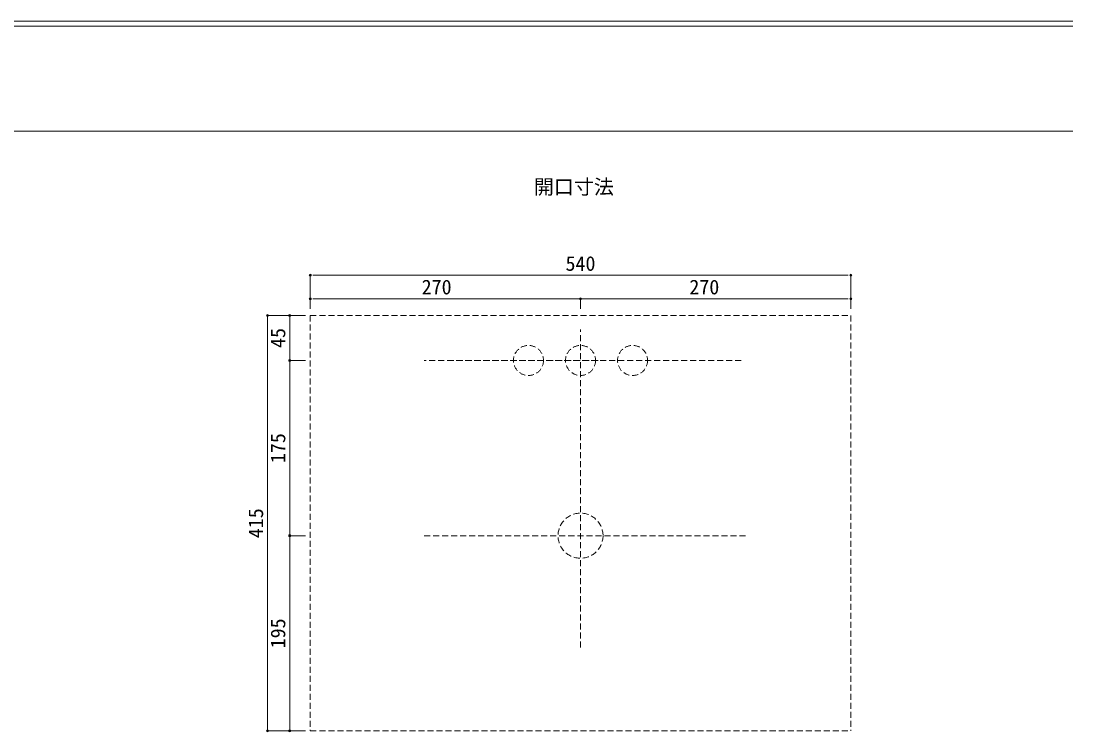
# Model space of a CAD drawing. Units: millimetres, scale not verified. Extents: x -1002 to 1002, y -687 to 676.
# Drawn here: x -49 to 1002, y -70 to 640 of the extents above; entities that cross this region are included whole.
import ezdxf
from ezdxf.enums import TextEntityAlignment as Align

# ---------------------------------------------------------------- set-up
doc = ezdxf.new("R2010")
doc.units = ezdxf.units.MM
doc.header["$LTSCALE"] = 5
doc.header["$PDMODE"] = 32
doc.header["$PDSIZE"] = 2
doc.linetypes.add('DASHED1', pattern=[1.8, 1.2, -0.6])
doc.layers.add('F-0', color=7, linetype='Continuous', lineweight=15)
doc.styles.add('ＭＳ ゴシック', font='')
doc.styles.get('ＭＳ ゴシック').set_extended_font_data('MS Gothic')

msp = doc.modelspace()

# ---------------------------------------------------------------- linework, layer by layer
at = {"layer": 'F-0'}
for p, q in [((1002.034, 640.036), (-1002.086, 640.036)), ((1002.034, 635.036), (-1002.086, 635.036)), ((1002.034, 530.036), (-1002.086, 530.036)), ((239.958, 386.165), (239.958, 352.597)), ((242.458, 386.165), (777.458, 386.165)), ((779.958, 386.165), (779.958, 352.597)), ((239.958, 362.667), (239.958, 352.597)), ((242.458, 362.667), (509.958, 362.667)), ((509.958, 362.667), (509.958, 352.597)), ((509.958, 362.667), (777.458, 362.667)), ((779.958, 362.667), (779.958, 352.597)), ((197.174, 346.034), (197.174, -68.966)), ((197.174, 346.034), (235.132, 346.034)), ((219.346, 346.034), (219.346, 301.034)), ((219.346, 346.034), (235.132, 346.034)), ((219.346, 301.034), (235.132, 301.034)), ((219.346, 301.034), (219.346, 126.034)), ((219.346, 126.034), (235.132, 126.034)), ((219.346, 126.034), (219.346, -68.966)), ((197.174, -68.966), (235.132, -68.966)), ((219.346, -68.966), (235.132, -68.966))]:
    msp.add_line(p, q, dxfattribs=at)
at = {"layer": 'F-0', "linetype": 'DASHED1'}
for p, q in [((239.958, 346.034), (779.958, 346.034)), ((239.958, 346.034), (239.958, -68.966)), ((779.958, 346.034), (779.958, -68.966)), ((509.958, 14.481), (509.958, 331.861)), ((670.64, 301.034), (353.868, 301.034)), ((527.458, 301.034), (377.458, 301.034)), ((527.458, 301.034), (377.458, 301.034)), ((674.772, 126.034), (352.238, 126.034)), ((239.958, -68.966), (779.958, -68.966))]:
    msp.add_line(p, q, dxfattribs=at)
for centre, radius in [((457.958, 301.034), 15), ((509.958, 301.034), 15), ((561.958, 301.034), 15), ((509.958, 126.034), 22.5)]:
    msp.add_circle(centre, radius, dxfattribs=at)
at = {"layer": 'F-0'}
for p in [(239.958, 386.165), (779.958, 386.165), (239.958, 362.667), (509.958, 362.667), (779.958, 362.667), (197.174, 346.034), (219.346, 346.034), (219.346, 301.034), (219.346, 126.034), (197.174, -68.966), (219.346, -68.966)]:
    msp.add_point(p, dxfattribs=at)

# ---------------------------------------------------------------- texts
at = {"layer": 'F-0', "style": 'ＭＳ ゴシック'}
for s, p in [('開口寸法', (463.312, 462.721)), ('540', (494.958, 386.165)), ('270', (351.208, 362.667)), ('270', (618.708, 362.667))]:
    msp.add_text(s, height=14.66, dxfattribs=at).set_placement(p, align=Align.BOTTOM_LEFT)
for s, p in [('45', (219.346, 313.534)), ('175', (219.346, 198.534)), ('415', (197.174, 123.534)), ('195', (219.346, 13.534))]:
    msp.add_text(s, height=14.66, rotation=90, dxfattribs=at).set_placement(p, align=Align.BOTTOM_LEFT)

doc.saveas('drawing.dxf')
